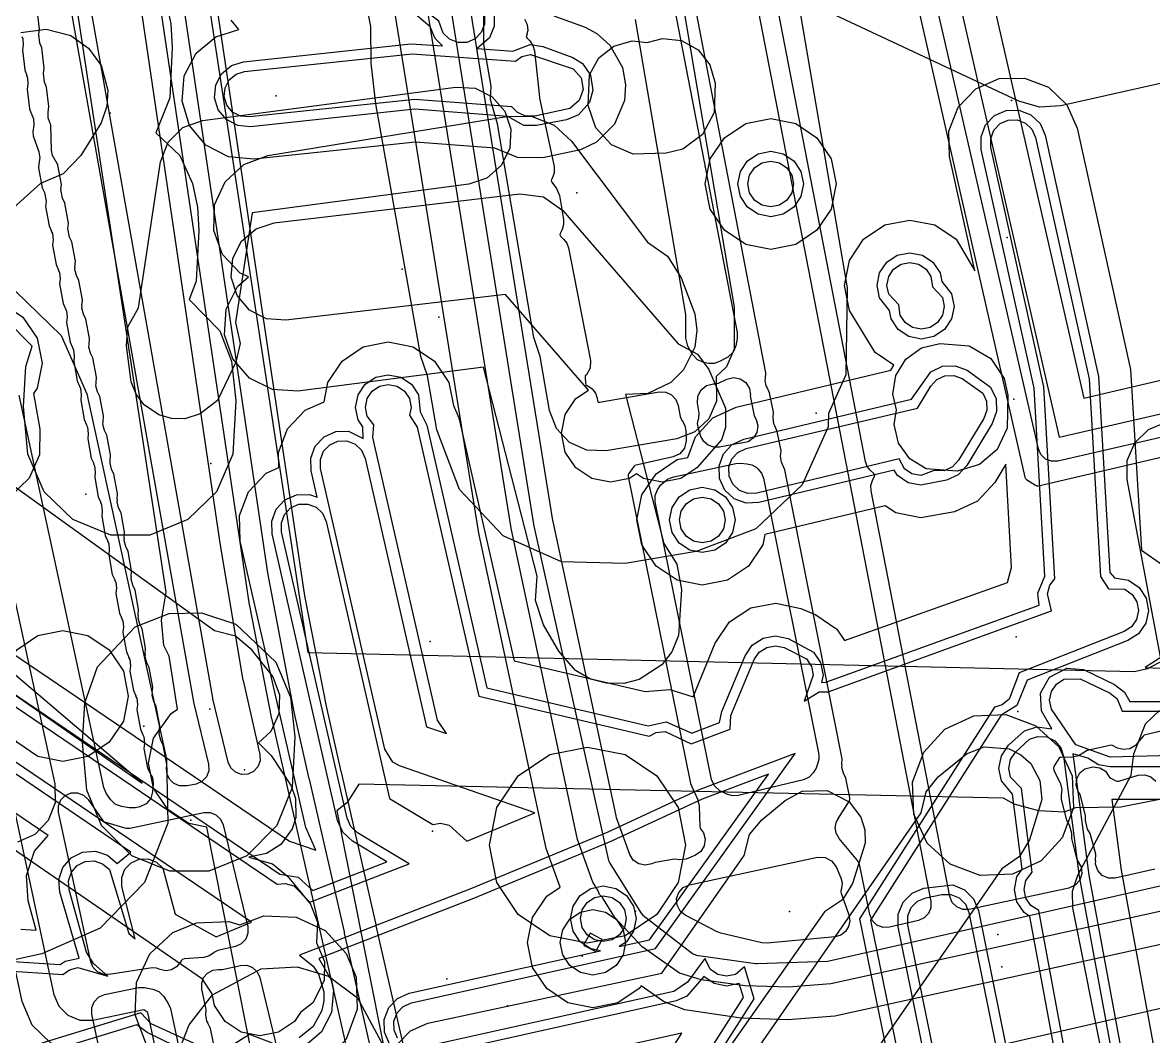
# Model space of a CAD drawing. Header units: metres. Extents: x 8738 to 9560, y -8972 to -7699.
# Drawn here: x 8855.72 to 8890.3, y -8655.3 to -8624.29 of the extents above; entities that cross this region are included whole.
import ezdxf

# ---------------------------------------------------------------- set-up
doc = ezdxf.new("R2010")
doc.units = ezdxf.units.M
for name, color, linetype in [('AI_GREENING_EXCLUSIONS', 1, 'Continuous'), ('AI_GREENING_LAWN', 82, 'Continuous'), ('AI_GREENING_REJECTED', 6, 'Continuous')]:
    doc.layers.add(name, color=color, linetype=linetype)

msp = doc.modelspace()

# ---------------------------------------------------------------- linework, layer by layer
at = {"layer": 'AI_GREENING_EXCLUSIONS'}
for points in [[(8855.209, -8565.412), (8856.148, -8583.312), (8857.785, -8601.693), (8860.151, -8620.465), (8863.212, -8641.126), (8864.024, -8645.425), (8864.478, -8647.421), (8864.485, -8647.438), (8865.551, -8652.101), (8865.552, -8652.142), (8867.133, -8659.091), (8867.152, -8659.135), (8867.153, -8659.18), (8873.409, -8686.68)], [(8856.207, -8565.359), (8857.145, -8583.242), (8858.78, -8601.586), (8861.142, -8620.33), (8864.34, -8641.825), (8864.999, -8645.202), (8865.453, -8647.198), (8865.46, -8647.215), (8866.526, -8651.878), (8866.527, -8651.919), (8868.11, -8658.877), (8868.129, -8658.921), (8868.13, -8658.965), (8874.384, -8686.457)], [(8869.145, -8688.183), (8861.351, -8648.903), (8860.808, -8648.795), (8860.159, -8648.361), (8859.725, -8647.712), (8859.573, -8646.947), (8859.725, -8646.182), (8860.267, -8645.425), (8860.453, -8645.296), (8860.2, -8643.671), (8860.034, -8643.348), (8859.971, -8642.571), (8860.115, -8641.716), (8855.615, -8612.227), (8855.615, -8612.227), (8855.412, -8611.759), (8855.248, -8610.996), (8855.313, -8610.637), (8854.972, -8607.751), (8854.826, -8607.419), (8854.808, -8606.639), (8854.889, -8606.177), (8851.524, -8567.668)], [(8869.145, -8688.183), (8861.351, -8648.903), (8860.808, -8648.795), (8860.159, -8648.361), (8859.725, -8647.712), (8859.573, -8646.947), (8859.725, -8646.182), (8860.267, -8645.425), (8860.453, -8645.296), (8860.2, -8643.671), (8860.034, -8643.348), (8859.971, -8642.571), (8860.115, -8641.716), (8855.615, -8612.227), (8855.615, -8612.227), (8855.412, -8611.759), (8855.248, -8610.996), (8855.313, -8610.637), (8854.972, -8607.751), (8854.826, -8607.419), (8854.808, -8606.639), (8854.889, -8606.177), (8851.524, -8567.668)], [(8862.292, -8684.016), (8859.894, -8673.792), (8859.889, -8673.011), (8860.184, -8672.289), (8860.733, -8671.734), (8861.396, -8671.443), (8862.093, -8671.3), (8858.756, -8655.652), (8858.069, -8655.792), (8857.294, -8655.798), (8856.571, -8655.505), (8856.014, -8654.958), (8855.71, -8654.239), (8851.879, -8636.383), (8849.364, -8614.764), (8849.237, -8614.574), (8849.085, -8613.809), (8849.237, -8613.044), (8849.241, -8613.038), (8849.147, -8610.57), (8849.144, -8610.56), (8849.146, -8610.541), (8849.128, -8610.081), (8846.542, -8573.2)], [(8859.498, -8611.156), (8864.442, -8643.556), (8889.719, -8644.141), (8890.135, -8644.047), (8890.637, -8643.78)], [(8859.498, -8611.156), (8864.442, -8643.556), (8889.719, -8644.141), (8890.135, -8644.047), (8890.637, -8643.78)], [(8863.269, -8683.804), (8860.874, -8673.591), (8860.871, -8673.201), (8861.003, -8672.864), (8861.293, -8672.562), (8861.625, -8672.417), (8863.271, -8672.029), (8859.548, -8654.57), (8859.43, -8654.493), (8857.869, -8654.812), (8857.481, -8654.815), (8857.117, -8654.667), (8856.84, -8654.393), (8856.689, -8654.036), (8852.84, -8636.071), (8850.338, -8614.456)], [(8883.049, -8617.874), (8887.425, -8636.975), (8902.107, -8633.598)], [(8884.249, -8618.625), (8888.174, -8635.774), (8902.449, -8632.439)], [(8896.448, -8624.226), (8895.91, -8624.791), (8895.197, -8625.107), (8887.474, -8626.838), (8886.818, -8626.875), (8886.186, -8626.697), (8873.019, -8620.513)], [(8891.23, -8652.338), (8880.557, -8654.687), (8879.131, -8654.794), (8877.702, -8654.75), (8875.97, -8654.492), (8875.324, -8654.238), (8874.635, -8653.755), (8874.578, -8653.84), (8873.929, -8654.274), (8873.164, -8654.426), (8872.399, -8654.274), (8871.75, -8653.84), (8871.316, -8653.191), (8871.164, -8652.426), (8871.316, -8651.661), (8871.75, -8651.012), (8872.16, -8650.737), (8871.735, -8649.554), (8869.67, -8639.909), (8866.808, -8622.1)], [(8890.925, -8651.386), (8880.442, -8653.694), (8879.146, -8653.793), (8877.822, -8653.757), (8876.477, -8653.576), (8875.812, -8653.365), (8874.665, -8652.559), (8873.829, -8651.662), (8873.454, -8651.056), (8873.365, -8650.961), (8873.315, -8650.831), (8873.164, -8650.587), (8872.696, -8649.275), (8870.658, -8639.751), (8867.792, -8621.919)], [(8879.391, -8623.324), (8880.934, -8632.403), (8880.898, -8635.06), (8880.369, -8636.243), (8880.357, -8636.653), (8879.561, -8638.434), (8878.143, -8639.775), (8876.32, -8640.47), (8874.152, -8640.839), (8872.201, -8640.784), (8870.421, -8639.987), (8869.08, -8638.57), (8868.385, -8636.747), (8868.104, -8635.094), (8867.902, -8634.506), (8866.528, -8626.77), (8866.378, -8625.535), (8866.371, -8624.405), (8866.288, -8623.99)], [(8860.102, -8623.613), (8860.257, -8624.332), (8860.296, -8625.049), (8860.219, -8626.594), (8859.791, -8627.659), (8860.529, -8628.359), (8860.915, -8629.215), (8861.07, -8629.934), (8861.109, -8630.651), (8861.032, -8632.196), (8860.812, -8632.764), (8861.75, -8633.717), (8862.111, -8634.646), (8862.244, -8635.863), (8862.15, -8637.489), (8861.652, -8638.64), (8860.775, -8639.495), (8859.61, -8639.965), (8858.422, -8639.965), (8857.257, -8639.495), (8856.38, -8638.64), (8855.882, -8637.489), (8855.749, -8636.036), (8855.817, -8634.814), (8856.01, -8634.193), (8855.2, -8633.361)], [(8875.941, -8623.91), (8877.484, -8632.99), (8877.486, -8634.282), (8877.247, -8634.816), (8876.932, -8635.114), (8876.945, -8635.875), (8876.706, -8636.409), (8876.281, -8636.811), (8875.734, -8637.02), (8873.565, -8637.388), (8872.98, -8637.372), (8872.446, -8637.133), (8872.044, -8636.708), (8871.835, -8636.161), (8871.554, -8634.507), (8871.353, -8633.92), (8870.242, -8627.384), (8870.026, -8626.642), (8870.047, -8626.236), (8869.828, -8624.949), (8869.826, -8623.657)], [(8871.968, -8624.082), (8872.93, -8624.432), (8873.28, -8624.62), (8873.683, -8624.979), (8874.066, -8625.659), (8874.163, -8626.19), (8874.125, -8626.675), (8873.825, -8627.395), (8873.272, -8627.946), (8872.786, -8628.181), (8871.634, -8628.423), (8870.854, -8628.421), (8870.159, -8628.132), (8867.733, -8627.945), (8862.795, -8628.47), (8862.018, -8628.399), (8861.327, -8628.037), (8860.827, -8627.438), (8860.595, -8626.693), (8860.665, -8625.915), (8861.028, -8625.224), (8861.627, -8624.725), (8862.337, -8624.503), (8862.102, -8624.22)], [(8870.139, -8624.004), (8870.144, -8624.394), (8870, -8624.757), (8869.622, -8625.081), (8870.714, -8625.165), (8871.242, -8624.963), (8871.627, -8625.022), (8872.547, -8625.356), (8872.839, -8625.542), (8873.089, -8625.897), (8873.162, -8626.357), (8873.056, -8626.733), (8872.718, -8627.113), (8872.358, -8627.261), (8871.441, -8627.442), (8871.051, -8627.441), (8870.56, -8627.16), (8867.719, -8626.941), (8862.689, -8627.476), (8862.301, -8627.44), (8861.955, -8627.259), (8861.705, -8626.959), (8861.589, -8626.587), (8861.625, -8626.198), (8861.806, -8625.853), (8862.106, -8625.603), (8862.478, -8625.487), (8867.598, -8624.942), (8868.564, -8625), (8868.337, -8624.778), (8868.183, -8624.421), (8867.56, -8623.89)], [(8855.667, -8624.597), (8856.44, -8624.489), (8857.195, -8624.685), (8857.739, -8625.072), (8858.12, -8625.603), (8858.321, -8626.357), (8858.293, -8626.842), (8858.126, -8627.356), (8857.501, -8628.354), (8856.959, -8628.915), (8856.269, -8629.215), (8854.522, -8630.772)], [(8853.865, -8642.54), (8863.884, -8649.334), (8864.689, -8649.606), (8864.377, -8648.917), (8862.374, -8640.152), (8862.351, -8639.372), (8862.63, -8638.643), (8863.166, -8638.076), (8863.558, -8637.9), (8863.545, -8637.443), (8863.824, -8636.714), (8864.36, -8636.146), (8864.938, -8635.887), (8865.056, -8635.295), (8865.49, -8634.646), (8866.139, -8634.212), (8866.904, -8634.06), (8867.669, -8634.212), (8868.318, -8634.646), (8868.752, -8635.295), (8868.894, -8636.007), (8869.06, -8636.379), (8870.758, -8643.81), (8874.764, -8644.751), (8875.513, -8644.686), (8876.231, -8644.912), (8876.898, -8643.27), (8877.337, -8642.625), (8877.989, -8642.197), (8878.756, -8642.051), (8879.52, -8642.209), (8879.98, -8642.404), (8880.626, -8642.843), (8880.857, -8643.194), (8885.839, -8641.42), (8885.964, -8640.954), (8885.788, -8637.801), (8885.453, -8638.354), (8884.925, -8638.93), (8884.218, -8639.259), (8883.19, -8639.442), (8882.425, -8639.29), (8882.105, -8639.076), (8878.42, -8639.95), (8878.357, -8640.268), (8877.923, -8640.917), (8877.274, -8641.351), (8876.509, -8641.503), (8875.744, -8641.351), (8875.095, -8640.917), (8874.661, -8640.268), (8874.509, -8639.503), (8874.661, -8638.738), (8875.095, -8638.089), (8875.744, -8637.655), (8876.07, -8637.59), (8876.304, -8636.958), (8876.833, -8636.385), (8877.542, -8636.058), (8882.271, -8634.923), (8882.366, -8634.766), (8881.795, -8634.384), (8881.008, -8633.094), (8880.856, -8632.329), (8881.008, -8631.564), (8881.442, -8630.915), (8882.091, -8630.481), (8882.856, -8630.329), (8883.621, -8630.481), (8884.27, -8630.915), (8884.84, -8631.88), (8884.066, -8628.387), (8884.049, -8627.607), (8884.331, -8626.88), (8884.871, -8626.316), (8885.585, -8626.002), (8886.365, -8625.985), (8887.093, -8626.268), (8887.656, -8626.807), (8887.971, -8627.522), (8889.607, -8634.902), (8889.941, -8640.431), (8890.588, -8640.876)], [(8853.304, -8643.368), (8863.591, -8650.345), (8864.15, -8650.43), (8864.6, -8650.842), (8866.864, -8649.963), (8865.811, -8649.328), (8865.517, -8649.058), (8865.352, -8648.694), (8863.348, -8639.929), (8863.337, -8639.539), (8863.476, -8639.175), (8863.744, -8638.891), (8864.101, -8638.732), (8864.491, -8638.721), (8864.728, -8638.811), (8864.542, -8638), (8864.531, -8637.61), (8864.67, -8637.245), (8864.938, -8636.962), (8865.295, -8636.802), (8865.685, -8636.791), (8866.134, -8637.011), (8866.124, -8636.658), (8865.98, -8636.443), (8865.904, -8636.06), (8865.98, -8635.677), (8866.197, -8635.353), (8866.521, -8635.136), (8866.904, -8635.06), (8867.287, -8635.136), (8867.611, -8635.353), (8867.828, -8635.677), (8867.876, -8636.199), (8868.085, -8636.601), (8869.922, -8644.641), (8874.851, -8645.799), (8875.404, -8645.68), (8876.191, -8646.024), (8877.039, -8645.703), (8877.105, -8645.369), (8877.819, -8643.66), (8878.038, -8643.338), (8878.365, -8643.124), (8878.748, -8643.051), (8879.13, -8643.13), (8879.913, -8643.544), (8880.127, -8643.87), (8880.2, -8644.254), (8880.155, -8644.472), (8880.289, -8644.471), (8886.814, -8642.112), (8886.767, -8641.746), (8886.98, -8641.223), (8886.66, -8635.472), (8885.042, -8628.171), (8885.033, -8627.781), (8885.175, -8627.417), (8885.445, -8627.135), (8885.802, -8626.978), (8886.192, -8626.97), (8886.555, -8627.111), (8886.837, -8627.381), (8886.994, -8627.738), (8888.63, -8635.119), (8888.977, -8641.112), (8889.118, -8641.276), (8889.548, -8641.349), (8889.869, -8641.571), (8890.081, -8641.899), (8890.151, -8642.283), (8890.069, -8642.664), (8889.847, -8642.985), (8889.519, -8643.197), (8886.441, -8644.406), (8886.124, -8645.18), (8885.645, -8645.48), (8881.65, -8651.743), (8882.793, -8657.332)], [(8853.136, -8643.616), (8863.508, -8650.65), (8863.751, -8650.622), (8864.013, -8650.697), (8864.509, -8651.199), (8867.541, -8650.022), (8865.965, -8649.071), (8865.759, -8648.882), (8865.644, -8648.628), (8863.641, -8639.863), (8863.633, -8639.59), (8863.731, -8639.334), (8863.918, -8639.136), (8864.167, -8639.024), (8864.44, -8639.017), (8864.696, -8639.114), (8864.894, -8639.301), (8865.006, -8639.551), (8866.943, -8648.025), (8868.262, -8648.82), (8868.503, -8648.779), (8868.769, -8648.84), (8869.303, -8649.326), (8871.385, -8648.463), (8867.249, -8647.023), (8867.043, -8646.91), (8866.797, -8646.518), (8864.835, -8637.933), (8864.827, -8637.66), (8864.924, -8637.405), (8865.112, -8637.206), (8865.361, -8637.095), (8865.634, -8637.087), (8865.89, -8637.184), (8866.088, -8637.372), (8866.2, -8637.621), (8868.075, -8645.829), (8868.681, -8646.039), (8868.404, -8645.628), (8866.428, -8636.98), (8866.464, -8636.592), (8866.257, -8636.328), (8866.204, -8636.06), (8866.257, -8635.792), (8866.409, -8635.565), (8866.636, -8635.413), (8866.904, -8635.36), (8867.172, -8635.413), (8867.399, -8635.565), (8867.551, -8635.792), (8867.604, -8636.06), (8867.556, -8636.301), (8867.792, -8636.668), (8869.671, -8644.89), (8874.882, -8646.115), (8875.099, -8646.002), (8875.371, -8645.978), (8876.168, -8646.354), (8877.359, -8645.902), (8877.382, -8645.484), (8878.095, -8643.777), (8878.249, -8643.552), (8878.477, -8643.402), (8878.745, -8643.351), (8879.013, -8643.406), (8879.699, -8643.755), (8879.849, -8643.983), (8879.9, -8644.251), (8879.622, -8645.045), (8880.083, -8644.767), (8880.358, -8644.765), (8887.187, -8642.289), (8887.066, -8641.766), (8887.137, -8641.502), (8887.286, -8641.309), (8886.958, -8635.431), (8885.335, -8628.106), (8885.329, -8627.833), (8885.428, -8627.578), (8885.617, -8627.381), (8885.867, -8627.271), (8886.14, -8627.265), (8886.394, -8627.364), (8886.592, -8627.553), (8886.702, -8627.803), (8888.338, -8635.183), (8888.683, -8641.231), (8888.932, -8641.609), (8889.429, -8641.625), (8889.654, -8641.78), (8889.802, -8642.01), (8889.851, -8642.278), (8889.793, -8642.545), (8889.638, -8642.77), (8889.408, -8642.918), (8886.196, -8644.18), (8885.893, -8644.99), (8885.681, -8645.162), (8885.447, -8645.233), (8881.317, -8651.708), (8883.252, -8661.155)], [(8855.497, -8632.505), (8856.902, -8633.858), (8857.682, -8635.646), (8860.125, -8646.824), (8860.125, -8646.824), (8860.162, -8648.775), (8859.449, -8650.591), (8858.096, -8651.996), (8856.308, -8652.777), (8850.767, -8653.987)], [(8855.082, -8632.862), (8855.731, -8633.296), (8856.165, -8633.945), (8856.317, -8634.71), (8856.165, -8635.475), (8856.056, -8635.638), (8856.249, -8636.731), (8856.233, -8637.511), (8855.919, -8638.226), (8855.356, -8638.766)], [(8854.263, -8636.393), (8856.706, -8647.572), (8856.717, -8648.157), (8856.503, -8648.702), (8856.097, -8649.123), (8855.561, -8649.357)], [(8890.809, -8645.214), (8889.499, -8638.27), (8889.505, -8637.685), (8889.734, -8637.147), (8890.152, -8636.737), (8890.695, -8636.518)], [(8855.275, -8638.341), (8861.587, -8642.883), (8862.231, -8643.052), (8862.679, -8643.428), (8863.369, -8644.306), (8863.574, -8644.854), (8863.554, -8645.439), (8863.311, -8645.972), (8862.931, -8646.326), (8863.319, -8646.71), (8863.936, -8647.641), (8864.07, -8648.023), (8864.074, -8648.608), (8863.962, -8648.955), (8863.617, -8649.428), (8863.175, -8649.71), (8862.64, -8649.817), (8863.365, -8650.029), (8863.819, -8650.397), (8864.524, -8651.263), (8864.739, -8651.808), (8864.707, -8652.441), (8864.951, -8653.012), (8864.943, -8653.597), (8864.6, -8654.279), (8864.219, -8654.572), (8864.037, -8654.846), (8863.55, -8655.171), (8862.976, -8655.285), (8862.402, -8655.171), (8861.915, -8654.846), (8861.59, -8654.359), (8861.519, -8653.999), (8861.223, -8653.556), (8855.212, -8649.424)], [(8855.237, -8644.68), (8859.38, -8647.555), (8853.983, -8642.964)], [(8890.542, -8643.704), (8890.049, -8644.022), (8890.972, -8644.057)], [(8888.246, -8660.958), (8886.526, -8651.631), (8886.348, -8651.512), (8886.131, -8651.188), (8886.055, -8650.805), (8886.131, -8650.422), (8886.287, -8650.189), (8885.993, -8647.89), (8885.657, -8647.486), (8885.581, -8647.103), (8885.657, -8646.72), (8885.874, -8646.396), (8886.367, -8645.952), (8886.737, -8645.828), (8887.204, -8645.894), (8886.885, -8645.34), (8886.855, -8644.805), (8887.125, -8644.313), (8887.657, -8644.035), (8888.164, -8644.077), (8889.113, -8644.539), (8889.422, -8644.777), (8889.583, -8645.057), (8890.972, -8645.057)], [(8855.108, -8653.289), (8856.953, -8653.414), (8857.149, -8653.267), (8857.413, -8653.199), (8858.328, -8653.465), (8857.885, -8653.069), (8857.672, -8652.728), (8857.145, -8650.815), (8857.125, -8650.543), (8857.211, -8650.284), (8857.39, -8650.077), (8857.634, -8649.955), (8857.907, -8649.935), (8858.166, -8650.021), (8858.372, -8650.199), (8858.966, -8652.154), (8859.157, -8652.321), (8858.758, -8650.717), (8858.751, -8650.444), (8858.849, -8650.189), (8859.036, -8649.991), (8859.286, -8649.88), (8859.559, -8649.872), (8859.814, -8649.97), (8860.012, -8650.158), (8860.385, -8651.561), (8861.643, -8652.256), (8862.722, -8651.809), (8852.598, -8644.943)], [(8855.263, -8652.999), (8856.871, -8653.107), (8857.019, -8652.997), (8857.445, -8652.907), (8856.856, -8650.895), (8856.828, -8650.506), (8856.951, -8650.135), (8857.206, -8649.84), (8857.555, -8649.665), (8857.944, -8649.637), (8858.314, -8649.76), (8858.609, -8650.015), (8859.034, -8649.67), (8852.537, -8645.264)], [(8889.751, -8660.924), (8887.841, -8651.372), (8887.828, -8650.858), (8887.99, -8650.369), (8889.628, -8647.316), (8889.711, -8646.657), (8890.068, -8645.738), (8890.068, -8645.738), (8890.493, -8645.335)], [(8855.66, -8652.023), (8856.138, -8652.056), (8855.892, -8651.16), (8855.835, -8650.382), (8856.081, -8649.641), (8856.498, -8649.159), (8852.331, -8646.332)], [(8888.592, -8661.18), (8886.798, -8651.454), (8886.56, -8651.3), (8886.408, -8651.073), (8886.355, -8650.805), (8886.408, -8650.537), (8886.602, -8650.282), (8886.274, -8647.724), (8885.934, -8647.371), (8885.881, -8647.103), (8885.934, -8646.835), (8886.086, -8646.608), (8886.516, -8646.213), (8886.775, -8646.126), (8887.048, -8646.144), (8887.292, -8646.266), (8887.471, -8646.472), (8887.558, -8646.731), (8888.03, -8650.414), (8890.04, -8661.311)], [(8867.19, -8655.36), (8867.08, -8655.11), (8867.074, -8654.837), (8867.173, -8654.582), (8867.362, -8654.385), (8867.611, -8654.275), (8875.076, -8652.617), (8879.353, -8646.644), (8876.386, -8647.769), (8873.619, -8649.053), (8869.394, -8650.804), (8864.193, -8652.816), (8864.608, -8653.157), (8864.769, -8653.396), (8864.934, -8653.941), (8864.934, -8654.218), (8864.875, -8654.51), (8864.608, -8655.001), (8864.181, -8655.351)], [(8875.585, -8659.459), (8883.198, -8648.464), (8883.355, -8647.818), (8883.723, -8647.363), (8883.723, -8647.363), (8884.588, -8646.657), (8885.133, -8646.442), (8885.894, -8646.501), (8886.255, -8646.685), (8886.554, -8646.958), (8886.833, -8647.473), (8886.895, -8648.055), (8886.511, -8649.293), (8886.215, -8649.798), (8885.665, -8650.172), (8877.723, -8661.641)], [(8890.972, -8647.057), (8888.988, -8647.057), (8888.631, -8646.991), (8888.305, -8646.787), (8887.846, -8646.663), (8888.326, -8650.368), (8890.255, -8660.821)], [(8866.944, -8655.532), (8866.787, -8655.175), (8866.778, -8654.785), (8866.92, -8654.421), (8867.189, -8654.139), (8867.546, -8653.982), (8873.392, -8652.683), (8873.098, -8652.625), (8872.774, -8652.408), (8872.557, -8652.084), (8872.481, -8651.701), (8872.557, -8651.318), (8872.774, -8650.994), (8873.098, -8650.777), (8873.481, -8650.701), (8873.864, -8650.777), (8874.188, -8650.994), (8874.405, -8651.318), (8874.481, -8651.701), (8874.405, -8652.084), (8874.188, -8652.408), (8873.968, -8652.555), (8874.898, -8652.349), (8878.531, -8647.276), (8876.502, -8648.045), (8873.734, -8649.33), (8869.509, -8651.081), (8864.783, -8652.916), (8865.169, -8653.589), (8865.228, -8653.881), (8865.169, -8654.569), (8864.857, -8655.168), (8864.348, -8655.599)], [(8891.015, -8647.949), (8889.313, -8648.29), (8887.92, -8648.316), (8887.578, -8648.439), (8886.799, -8648.403), (8886.045, -8648.199), (8885.716, -8648.013), (8866.008, -8647.59), (8865.648, -8648.152), (8865.329, -8648.4), (8872.456, -8684.319)], [(8891.015, -8647.949), (8889.313, -8648.29), (8887.92, -8648.316), (8887.578, -8648.439), (8886.799, -8648.403), (8886.045, -8648.199), (8885.716, -8648.013), (8866.008, -8647.59), (8865.648, -8648.152), (8865.329, -8648.4), (8872.456, -8684.319)], [(8867.171, -8655.548), (8867.579, -8655.128), (8868.117, -8654.896), (8875.267, -8653.367), (8877.791, -8649.772), (8877.953, -8649.127), (8878.324, -8648.674), (8878.324, -8648.674), (8879.046, -8648.082), (8879.562, -8647.805), (8880.324, -8647.777), (8881.002, -8648.127), (8881.352, -8648.596), (8881.475, -8648.982), (8881.49, -8649.387), (8881.098, -8650.623), (8880.799, -8651.126), (8880.246, -8651.496), (8877.384, -8655.573)], [(8890.972, -8648.057), (8889.039, -8648.057), (8889.315, -8650.213), (8891.046, -8659.597)], [(8883.563, -8657.175), (8882.504, -8651.949), (8882.503, -8651.559), (8882.651, -8651.198), (8882.925, -8650.921), (8883.285, -8650.771), (8884.166, -8650.67), (8884.527, -8650.818), (8884.804, -8651.093), (8884.954, -8651.453), (8886.222, -8657.711)], [(8880.397, -8689.46), (8876.974, -8674.191), (8874.912, -8664.558), (8874.818, -8663.617), (8874.836, -8663.198), (8875.072, -8661.822), (8875.64, -8660.386), (8876.149, -8659.562), (8876.96, -8658.619), (8877.902, -8657.845), (8877.902, -8657.845), (8878.663, -8657.388), (8880.134, -8656.824), (8882.653, -8656.246), (8882.657, -8656.244), (8882.661, -8656.244), (8904.783, -8651.168), (8905.846, -8651.007), (8906.711, -8650.992), (8907.785, -8651.117), (8909.022, -8651.472), (8909.589, -8651.718), (8910.477, -8652.199), (8911.559, -8653.019)], [(8875.922, -8657.562), (8878.095, -8654.156), (8877.798, -8653.18), (8877.519, -8653.41), (8877.251, -8653.463), (8876.983, -8653.41), (8876.756, -8653.258), (8876.582, -8652.918), (8876.058, -8653.649), (8875.641, -8653.925), (8867.915, -8655.641)], [(8875.736, -8657.297), (8877.768, -8654.111), (8877.638, -8653.684), (8877.251, -8653.763), (8876.868, -8653.687), (8876.552, -8653.475), (8876.04, -8654.076), (8875.706, -8654.218), (8867.98, -8655.934)], [(8861.195, -8655.624), (8859.654, -8654.917), (8859.338, -8654.587), (8856.304, -8655.514)], [(8860.365, -8655.592), (8859.524, -8655.187), (8859.212, -8654.952), (8856.781, -8655.69)], [(8863.358, -8655.515), (8862.659, -8655.246), (8862.056, -8655.624)], [(8875.115, -8656.41), (8875.885, -8655.203), (8868.197, -8656.911)]]:
    msp.add_lwpolyline(points, dxfattribs=at)
for points in [[(8863.789, -8622.572), (8868.447, -8622.128), (8869.229, -8622.488), (8869.582, -8623.082), (8869.846, -8624.066), (8869.849, -8624.34), (8869.748, -8624.593), (8869.557, -8624.789), (8869.307, -8624.897), (8869.033, -8624.9), (8868.78, -8624.799), (8868.584, -8624.608), (8868.453, -8624.248), (8867.916, -8623.846), (8867.708, -8623.573), (8863.933, -8623.964), (8863.661, -8623.939), (8863.42, -8623.812), (8863.245, -8623.601), (8863.165, -8623.34), (8863.19, -8623.068), (8863.318, -8622.827), (8863.528, -8622.653), (8863.789, -8622.572)], [(8873.018, -8626.829), (8873.054, -8625.883), (8873.34, -8625.372), (8873.799, -8625.009), (8874.362, -8624.85), (8874.82, -8624.903), (8875.287, -8624.771), (8875.869, -8624.839), (8876.38, -8625.124), (8876.743, -8625.583), (8876.903, -8626.146), (8876.869, -8627.039), (8876.51, -8627.716), (8875.913, -8628.157), (8875.402, -8628.287), (8874.396, -8628.311), (8873.735, -8628.032), (8873.25, -8627.506), (8873.018, -8626.829)], [(8872.746, -8626.67), (8872.461, -8626.914), (8871.383, -8627.147), (8871.11, -8627.147), (8870.858, -8627.041), (8870.686, -8626.868), (8867.714, -8626.64), (8862.658, -8627.177), (8862.386, -8627.153), (8862.144, -8627.026), (8861.969, -8626.816), (8861.888, -8626.555), (8861.912, -8626.283), (8862.039, -8626.041), (8862.249, -8625.866), (8862.51, -8625.785), (8867.63, -8625.241), (8870.793, -8625.472), (8870.99, -8625.328), (8871.255, -8625.262), (8872.555, -8625.699), (8872.799, -8625.983), (8872.863, -8626.334), (8872.746, -8626.67)], [(8859.039, -8635.283), (8858.893, -8634.176), (8858.937, -8633.593), (8859.266, -8633.015), (8859.939, -8628.549), (8860.167, -8627.952), (8860.623, -8627.503), (8861.225, -8627.286), (8868.973, -8626.262), (8869.557, -8626.299), (8870.082, -8626.558), (8870.468, -8626.998), (8870.656, -8627.552), (8870.618, -8628.136), (8870.36, -8628.661), (8869.92, -8629.047), (8869.366, -8629.236), (8862.737, -8630.112), (8862.232, -8633.462), (8862.376, -8634.111), (8862.246, -8634.682), (8861.676, -8635.846), (8861.145, -8636.257), (8860.677, -8636.411), (8860.271, -8636.405), (8859.883, -8636.291), (8859.434, -8635.983), (8859.189, -8635.66), (8859.039, -8635.283)], [(8872.12, -8643.52), (8871.654, -8642.711), (8871.404, -8641.972), (8871.454, -8641.221), (8869.811, -8634.829), (8864.138, -8635.565), (8863.359, -8635.512), (8862.66, -8635.166), (8862.147, -8634.578), (8861.897, -8633.839), (8861.95, -8633.06), (8862.296, -8632.361), (8862.631, -8632.069), (8862.37, -8631.95), (8861.837, -8631.379), (8861.564, -8630.649), (8861.591, -8629.869), (8861.914, -8629.158), (8862.484, -8628.626), (8863.215, -8628.352), (8870.586, -8627.149), (8871.307, -8627.163), (8871.976, -8627.432), (8872.507, -8627.921), (8874.828, -8631.01), (8875.445, -8631.439), (8875.866, -8632.097), (8876.282, -8633.198), (8876.345, -8633.696), (8876.276, -8634.215), (8875.931, -8634.915), (8875.547, -8635.295), (8874.843, -8635.633), (8874.157, -8635.671), (8875.328, -8640.225), (8875.733, -8640.859), (8875.871, -8641.627), (8875.784, -8643.042), (8875.575, -8643.54), (8875.267, -8643.936), (8874.582, -8644.384), (8874.112, -8644.505), (8873.572, -8644.502), (8873.088, -8644.37), (8872.634, -8644.107), (8872.12, -8643.52)], [(8879.365, -8631.075), (8878.6, -8631.227), (8877.835, -8631.075), (8877.186, -8630.641), (8876.752, -8629.992), (8876.6, -8629.227), (8876.752, -8628.462), (8877.186, -8627.813), (8877.835, -8627.379), (8878.6, -8627.227), (8879.365, -8627.379), (8880.014, -8627.813), (8880.448, -8628.462), (8880.6, -8629.227), (8880.448, -8629.992), (8880.014, -8630.641), (8879.365, -8631.075)], [(8878.6, -8630.227), (8878.217, -8630.151), (8877.893, -8629.934), (8877.676, -8629.61), (8877.6, -8629.227), (8877.676, -8628.844), (8877.893, -8628.52), (8878.217, -8628.303), (8878.6, -8628.227), (8878.983, -8628.303), (8879.307, -8628.52), (8879.524, -8628.844), (8879.6, -8629.227), (8879.524, -8629.61), (8879.307, -8629.934), (8878.983, -8630.151), (8878.6, -8630.227)], [(8878.332, -8629.874), (8878.105, -8629.722), (8877.953, -8629.495), (8877.9, -8629.227), (8877.953, -8628.959), (8878.105, -8628.732), (8878.332, -8628.58), (8878.6, -8628.527), (8878.868, -8628.58), (8879.095, -8628.732), (8879.247, -8628.959), (8879.3, -8629.227), (8879.247, -8629.495), (8879.095, -8629.722), (8878.868, -8629.874), (8878.6, -8629.927), (8878.332, -8629.874)], [(8877.22, -8636.089), (8877.222, -8636.674), (8877.091, -8637.057), (8876.343, -8637.913), (8875.856, -8638.238), (8875.282, -8638.352), (8874.708, -8638.238), (8874.493, -8638.094), (8874.277, -8638.238), (8873.703, -8638.352), (8873.129, -8638.238), (8872.642, -8637.913), (8872.317, -8637.426), (8872.203, -8636.852), (8872.317, -8636.278), (8872.642, -8635.791), (8873.029, -8635.533), (8870.494, -8632.603), (8863.766, -8633.395), (8863.182, -8633.348), (8862.661, -8633.082), (8862.281, -8632.637), (8862.101, -8632.08), (8862.147, -8631.497), (8862.413, -8630.976), (8862.858, -8630.596), (8863.415, -8630.415), (8870.932, -8629.531), (8871.65, -8629.622), (8872.242, -8630.039), (8875.77, -8634.116), (8876.357, -8634.429), (8876.706, -8634.899), (8877.22, -8636.089)], [(8884.133, -8633.353), (8883.916, -8633.677), (8883.592, -8633.894), (8883.209, -8633.97), (8882.826, -8633.894), (8882.502, -8633.677), (8882.285, -8633.353), (8882.233, -8633.093), (8881.932, -8632.712), (8881.856, -8632.329), (8881.932, -8631.946), (8882.149, -8631.622), (8882.473, -8631.405), (8882.856, -8631.329), (8883.239, -8631.405), (8883.563, -8631.622), (8883.78, -8631.946), (8883.832, -8632.206), (8884.133, -8632.587), (8884.209, -8632.97), (8884.133, -8633.353)], [(8883.909, -8632.97), (8883.856, -8633.238), (8883.704, -8633.465), (8883.477, -8633.617), (8883.209, -8633.67), (8882.941, -8633.617), (8882.714, -8633.465), (8882.562, -8633.238), (8882.517, -8632.928), (8882.209, -8632.597), (8882.156, -8632.329), (8882.209, -8632.061), (8882.361, -8631.834), (8882.588, -8631.682), (8882.856, -8631.629), (8883.124, -8631.682), (8883.351, -8631.834), (8883.503, -8632.061), (8883.548, -8632.371), (8883.856, -8632.702), (8883.909, -8632.97)], [(8884.299, -8638.013), (8883.356, -8637.938), (8882.857, -8637.632), (8882.513, -8637.158), (8882.377, -8636.589), (8882.449, -8636.133), (8882.336, -8635.661), (8882.428, -8635.083), (8882.734, -8634.584), (8883.208, -8634.24), (8883.777, -8634.104), (8884.668, -8634.174), (8885.329, -8634.561), (8885.745, -8635.175), (8885.854, -8635.692), (8885.837, -8636.697), (8885.531, -8637.346), (8884.985, -8637.81), (8884.299, -8638.013)], [(8884.245, -8634.787), (8884.612, -8634.92), (8885.327, -8635.443), (8885.492, -8635.797), (8885.509, -8636.187), (8885.376, -8636.554), (8884.598, -8637.836), (8884.334, -8638.123), (8883.98, -8638.288), (8883.19, -8638.442), (8882.807, -8638.366), (8882.483, -8638.149), (8882.373, -8637.984), (8878.242, -8638.975), (8877.853, -8638.991), (8877.486, -8638.856), (8877.2, -8638.591), (8877.037, -8638.236), (8877.021, -8637.847), (8877.156, -8637.48), (8877.421, -8637.194), (8877.776, -8637.031), (8882.906, -8635.805), (8883.502, -8634.969), (8883.856, -8634.804), (8884.245, -8634.787)], [(8883.927, -8635.095), (8884.2, -8635.083), (8884.456, -8635.177), (8885.085, -8635.621), (8885.201, -8635.868), (8885.213, -8636.141), (8885.119, -8636.398), (8884.341, -8637.68), (8884.157, -8637.881), (8883.909, -8637.997), (8883.598, -8637.995), (8883.19, -8638.142), (8882.922, -8638.089), (8882.695, -8637.937), (8882.529, -8637.638), (8878.172, -8638.684), (8877.899, -8638.694), (8877.643, -8638.6), (8877.443, -8638.414), (8877.328, -8638.166), (8877.318, -8637.893), (8877.412, -8637.637), (8877.598, -8637.437), (8877.846, -8637.322), (8883.088, -8636.083), (8883.495, -8635.412), (8883.679, -8635.211), (8883.927, -8635.095)], [(8875.802, -8640.21), (8875.585, -8639.886), (8875.509, -8639.503), (8875.585, -8639.12), (8875.802, -8638.796), (8876.126, -8638.579), (8876.509, -8638.503), (8876.892, -8638.579), (8877.216, -8638.796), (8877.433, -8639.12), (8877.509, -8639.503), (8877.433, -8639.886), (8877.216, -8640.21), (8876.892, -8640.427), (8876.509, -8640.503), (8876.126, -8640.427), (8875.802, -8640.21)], [(8876.014, -8639.998), (8875.862, -8639.771), (8875.809, -8639.503), (8875.862, -8639.235), (8876.014, -8639.008), (8876.241, -8638.856), (8876.509, -8638.803), (8876.777, -8638.856), (8877.004, -8639.008), (8877.156, -8639.235), (8877.209, -8639.503), (8877.156, -8639.771), (8877.004, -8639.998), (8876.777, -8640.15), (8876.509, -8640.203), (8876.241, -8640.15), (8876.014, -8639.998)], [(8862.241, -8642.693), (8863.465, -8643.852), (8863.912, -8644.927), (8864.045, -8646.144), (8863.968, -8647.689), (8863.498, -8648.854), (8862.576, -8649.776), (8861.411, -8650.246), (8860.223, -8650.246), (8859.058, -8649.776), (8858.136, -8648.854), (8857.683, -8647.77), (8857.55, -8646.317), (8857.618, -8645.095), (8858.007, -8643.997), (8859.167, -8642.775), (8860.197, -8642.368), (8861.191, -8642.341), (8862.241, -8642.693)], [(8858.801, -8644.126), (8858.953, -8644.891), (8858.801, -8645.656), (8858.367, -8646.305), (8857.718, -8646.739), (8856.953, -8646.891), (8856.188, -8646.739), (8855.539, -8646.305), (8855.105, -8645.656), (8854.953, -8644.891), (8855.105, -8644.126), (8855.539, -8643.477), (8856.188, -8643.043), (8856.953, -8642.891), (8857.718, -8643.043), (8858.367, -8643.477), (8858.801, -8644.126)], [(8858.801, -8644.126), (8858.953, -8644.891), (8858.801, -8645.656), (8858.367, -8646.305), (8857.718, -8646.739), (8856.953, -8646.891), (8856.188, -8646.739), (8855.539, -8646.305), (8855.105, -8645.656), (8854.953, -8644.891), (8855.105, -8644.126), (8855.539, -8643.477), (8856.188, -8643.043), (8856.953, -8642.891), (8857.718, -8643.043), (8858.367, -8643.477), (8858.801, -8644.126)], [(8889.196, -8644.974), (8889.351, -8645.357), (8890.972, -8645.357), (8891.24, -8645.41), (8891.467, -8645.562), (8891.619, -8645.789), (8891.672, -8646.057), (8891.619, -8646.325), (8891.467, -8646.552), (8891.24, -8646.704), (8888.988, -8646.757), (8887.935, -8646.381), (8887.185, -8645.288), (8887.132, -8645.02), (8887.185, -8644.752), (8887.337, -8644.525), (8887.564, -8644.373), (8888.064, -8644.36), (8888.98, -8644.807), (8889.196, -8644.974)], [(8884.811, -8645.497), (8885.797, -8645.458), (8886.714, -8645.799), (8887.413, -8646.446), (8887.822, -8647.328), (8887.861, -8648.314), (8887.52, -8649.231), (8886.873, -8649.93), (8885.991, -8650.339), (8885.005, -8650.378), (8884.088, -8650.037), (8883.389, -8649.39), (8882.98, -8648.508), (8882.941, -8647.522), (8883.282, -8646.605), (8883.929, -8645.906), (8884.811, -8645.497)], [(8871.848, -8652.224), (8870.875, -8651.574), (8870.225, -8650.6), (8869.996, -8649.452), (8870.225, -8648.304), (8870.875, -8647.331), (8871.848, -8646.681), (8872.996, -8646.452), (8874.144, -8646.681), (8875.118, -8647.331), (8875.768, -8648.304), (8875.996, -8649.452), (8875.768, -8650.6), (8875.118, -8651.574), (8874.144, -8652.224), (8872.996, -8652.452), (8871.848, -8652.224)], [(8872.986, -8652.196), (8872.834, -8651.969), (8872.781, -8651.701), (8872.834, -8651.433), (8872.986, -8651.206), (8873.213, -8651.054), (8873.481, -8651.001), (8873.749, -8651.054), (8873.976, -8651.206), (8874.128, -8651.433), (8874.181, -8651.701), (8874.128, -8651.969), (8873.976, -8652.196), (8873.749, -8652.348), (8873.481, -8652.401), (8873.213, -8652.348), (8872.986, -8652.196)], [(8885.633, -8658.49), (8885.381, -8658.595), (8884.618, -8658.696), (8884.365, -8658.592), (8884.171, -8658.4), (8884.066, -8658.148), (8882.798, -8651.89), (8882.797, -8651.617), (8882.901, -8651.364), (8883.093, -8651.17), (8883.345, -8651.065), (8883.835, -8650.965), (8884.108, -8650.964), (8884.361, -8651.068), (8884.555, -8651.26), (8884.66, -8651.512), (8885.928, -8657.77), (8885.929, -8658.043), (8885.825, -8658.296), (8885.633, -8658.49)], [(8872.781, -8653.35), (8872.457, -8653.133), (8872.24, -8652.809), (8872.164, -8652.426), (8872.24, -8652.043), (8872.457, -8651.719), (8872.781, -8651.502), (8873.164, -8651.426), (8873.547, -8651.502), (8873.871, -8651.719), (8874.088, -8652.043), (8874.164, -8652.426), (8874.088, -8652.809), (8873.871, -8653.133), (8873.547, -8653.35), (8873.164, -8653.426), (8872.781, -8653.35)], [(8862.361, -8651.886), (8863.101, -8651.619), (8864.087, -8651.658), (8864.969, -8652.067), (8865.616, -8652.766), (8865.918, -8653.489), (8865.957, -8654.475), (8865.616, -8655.392), (8864.969, -8656.091), (8864.087, -8656.5), (8863.101, -8656.539), (8862.762, -8656.44), (8862.022, -8656.707), (8861.036, -8656.668), (8860.154, -8656.259), (8859.507, -8655.56), (8859.166, -8654.643), (8859.205, -8653.657), (8859.614, -8652.775), (8860.313, -8652.128), (8861.036, -8651.826), (8862.022, -8651.787), (8862.361, -8651.886)], [(8865.073, -8653.456), (8865.96, -8654.119), (8866.76, -8655.602), (8866.848, -8656.763), (8866.594, -8657.96), (8866.037, -8659.404), (8865.226, -8660.363), (8864.062, -8660.951), (8862.808, -8661.032), (8861.608, -8660.62), (8860.721, -8659.85), (8860.155, -8658.763), (8860.042, -8657.515), (8860.37, -8656.093), (8860.818, -8654.953), (8861.53, -8654.032), (8863.015, -8653.235), (8864.12, -8653.17), (8865.073, -8653.456)]]:
    msp.add_lwpolyline(points, close=True, dxfattribs=at)
at = {"layer": 'AI_GREENING_LAWN'}
for points in [[(8901.774, -8643.285), (8890.061, -8646.076), (8890.025, -8646.09), (8889.996, -8646.116), (8889.823, -8646.321), (8889.822, -8646.319), (8889.754, -8646.408), (8889.586, -8646.505), (8889.395, -8646.531), (8889.207, -8646.482), (8889.053, -8646.408), (8889.013, -8646.396), (8888.973, -8646.399), (8888.283, -8646.562), (8888.143, -8646.64), (8888.018, -8646.724), (8887.832, -8646.763), (8887.473, -8646.768), (8887.434, -8646.776), (8887.409, -8646.805), (8887.265, -8647.046), (8887.249, -8647.1), (8887.26, -8647.155), (8887.459, -8647.574), (8887.505, -8647.749), (8887.487, -8647.925), (8887.485, -8648.059), (8887.651, -8648.692), (8887.732, -8648.831), (8887.8, -8649.09), (8887.797, -8649.251), (8887.956, -8649.862), (8888.044, -8650.022), (8888.038, -8650.025), (8888.092, -8650.115), (8888.116, -8650.323), (8888.053, -8650.523), (8887.914, -8650.679), (8887.723, -8650.765), (8884.67, -8651.416), (8884.473, -8651.418), (8884.29, -8651.344), (8884.15, -8651.204), (8884.075, -8651.022), (8881.672, -8638.609), (8881.667, -8638.449), (8881.713, -8638.295), (8881.775, -8638.168), (8881.786, -8638.122), (8881.758, -8638.083), (8881.656, -8637.991), (8881.554, -8637.866), (8881.499, -8637.714), (8874.288, -8600.469)], [(8874.415, -8604.28), (8883.494, -8651.176), (8883.494, -8651.366), (8883.422, -8651.543), (8883.291, -8651.68), (8883.117, -8651.758), (8882.234, -8651.965), (8882.036, -8651.971), (8881.851, -8651.9), (8881.708, -8651.762), (8881.63, -8651.579), (8881.312, -8650.036), (8881.259, -8649.927), (8880.692, -8649.249), (8880.602, -8649.089), (8880.576, -8648.908), (8880.617, -8648.729), (8880.66, -8648.665), (8880.654, -8648.661), (8881.006, -8648.096), (8881.022, -8648.054), (8881.022, -8648.009), (8880.901, -8647.403), (8880.826, -8647.255), (8880.774, -8647.073), (8880.783, -8646.996), (8880.776, -8646.995), (8880.785, -8646.814), (8879.036, -8637.976), (8878.958, -8637.811), (8878.964, -8637.808), (8878.927, -8637.74), (8878.905, -8637.551), (8878.918, -8637.387), (8878.802, -8636.795), (8878.724, -8636.629), (8878.73, -8636.626), (8878.693, -8636.559), (8878.671, -8636.37), (8878.684, -8636.206), (8878.568, -8635.613), (8878.49, -8635.448), (8878.492, -8635.447), (8878.464, -8635.399), (8878.433, -8635.238), (8878.44, -8635.182), (8878.438, -8635.181), (8878.447, -8635.002), (8876.064, -8622.608)], [(8858.864, -8620.647), (8861.744, -8640.145), (8861.745, -8640.15), (8862.459, -8644.402), (8862.462, -8644.416), (8862.979, -8646.682), (8862.985, -8646.876), (8862.916, -8647.058), (8862.783, -8647.2), (8862.606, -8647.28), (8862.412, -8647.287), (8862.23, -8647.219), (8862.087, -8647.087), (8862.006, -8646.911), (8861.539, -8644.974), (8861.533, -8644.944), (8855.01, -8608.089)], [(8881.233, -8615.573), (8886.37, -8638.197), (8886.389, -8638.239), (8886.423, -8638.271), (8886.699, -8638.444), (8886.742, -8638.461), (8886.789, -8638.459), (8896.377, -8636.221)], [(8902.971, -8634.114), (8887.387, -8637.705), (8887.191, -8637.711), (8887.009, -8637.641), (8886.867, -8637.507), (8886.787, -8637.329), (8882.319, -8617.836)], [(8872.725, -8686.827), (8863.348, -8645.608), (8863.344, -8645.593), (8862.667, -8642.128), (8862.663, -8642.106), (8859.458, -8620.566)], [(8868.486, -8621.827), (8871.348, -8639.632), (8871.35, -8639.647), (8873.644, -8649.925), (8873.676, -8650.003), (8874.632, -8651.527), (8874.69, -8651.591), (8876.204, -8652.769), (8876.321, -8652.819), (8878.14, -8653.075), (8878.184, -8653.077), (8880.338, -8652.999), (8880.384, -8652.993), (8890.867, -8650.615)], [(8871.065, -8624.182), (8871.151, -8624.343), (8871.17, -8624.533), (8871.142, -8624.632), (8871.148, -8624.633), (8871.122, -8624.729), (8871.147, -8624.768), (8871.23, -8624.851), (8871.327, -8624.989), (8871.373, -8625.151), (8871.524, -8626.574), (8871.528, -8626.601), (8871.977, -8628.696), (8871.979, -8628.896), (8871.979, -8628.896), (8871.902, -8629.081), (8871.899, -8629.086), (8871.882, -8629.128), (8871.901, -8629.17), (8872.046, -8629.366), (8872.137, -8629.579), (8872.262, -8630.315), (8872.264, -8630.469), (8872.22, -8630.615), (8872.161, -8630.738), (8872.15, -8630.782), (8872.175, -8630.821), (8872.276, -8630.921), (8872.363, -8631.04), (8872.412, -8631.178), (8873.088, -8634.626), (8873.078, -8634.859), (8872.964, -8635.062), (8872.929, -8635.1), (8872.926, -8635.138), (8872.939, -8635.334), (8872.95, -8635.374), (8872.984, -8635.398), (8873.003, -8635.406), (8873.139, -8635.496), (8873.239, -8635.625), (8873.292, -8635.779), (8873.306, -8635.861), (8873.321, -8635.9), (8873.362, -8635.901), (8875.194, -8635.59), (8875.389, -8635.596), (8875.568, -8635.676), (8875.702, -8635.818), (8875.771, -8636.001), (8875.827, -8636.34), (8875.883, -8636.459), (8875.888, -8636.465), (8875.976, -8636.614), (8876.008, -8636.783), (8876.012, -8637.083), (8875.964, -8637.304), (8875.823, -8637.481), (8875.618, -8637.578), (8874.485, -8637.824), (8874.445, -8637.841), (8874.413, -8637.871), (8874.262, -8638.079), (8874.242, -8638.124), (8874.242, -8638.172), (8876.134, -8647.515), (8876.15, -8647.566), (8876.371, -8648.066), (8876.413, -8648.255), (8876.43, -8648.896), (8876.438, -8648.935), (8876.451, -8648.958), (8876.546, -8649.079), (8876.597, -8649.273), (8876.568, -8649.472), (8876.463, -8649.643), (8876.299, -8649.759), (8876.085, -8649.853), (8876.082, -8649.847), (8876.013, -8649.882), (8875.824, -8649.898), (8875.66, -8649.881), (8875.064, -8649.981), (8874.962, -8650.026), (8874.763, -8650.068), (8874.564, -8650.027), (8874.397, -8649.911), (8874.291, -8649.738), (8873.887, -8648.621), (8873.869, -8648.556), (8871.943, -8639.549), (8871.938, -8639.524), (8869.197, -8622.473)], [(8857.083, -8623.244), (8860.945, -8645.065), (8860.948, -8645.08), (8861.405, -8646.979), (8861.412, -8647.177), (8861.342, -8647.362), (8861.205, -8647.505), (8861.024, -8647.584), (8861.024, -8647.584), (8860.754, -8647.642), (8860.52, -8647.636), (8860.489, -8647.628), (8860.334, -8647.556), (8860.212, -8647.436), (8860.137, -8647.282), (8860.119, -8647.112), (8860.128, -8646.984), (8860.019, -8646.39), (8859.947, -8646.242), (8859.898, -8646.058), (8859.907, -8645.982), (8859.901, -8645.982), (8859.913, -8645.799), (8859.804, -8645.206), (8859.732, -8645.057), (8859.683, -8644.874), (8859.692, -8644.798), (8859.686, -8644.797), (8859.698, -8644.615), (8859.589, -8644.022), (8859.517, -8643.873), (8859.468, -8643.689), (8859.477, -8643.613), (8859.471, -8643.613), (8859.483, -8643.43), (8859.374, -8642.837), (8859.302, -8642.689), (8859.253, -8642.505), (8859.262, -8642.429), (8859.256, -8642.428), (8859.268, -8642.246), (8859.159, -8641.653), (8859.087, -8641.504), (8859.038, -8641.32), (8859.047, -8641.244), (8859.041, -8641.244), (8859.053, -8641.062), (8858.944, -8640.468), (8858.872, -8640.32), (8858.823, -8640.136), (8858.832, -8640.06), (8858.826, -8640.059), (8858.838, -8639.877), (8858.729, -8639.284), (8858.657, -8639.135), (8858.608, -8638.952), (8858.617, -8638.875), (8858.61, -8638.875), (8858.623, -8638.693), (8858.514, -8638.099), (8858.442, -8637.951), (8858.393, -8637.767), (8858.402, -8637.691), (8858.395, -8637.691), (8858.407, -8637.508), (8858.299, -8636.915), (8858.226, -8636.766), (8858.178, -8636.583), (8858.187, -8636.507), (8858.18, -8636.506), (8858.192, -8636.324), (8858.084, -8635.731), (8858.011, -8635.582), (8857.963, -8635.398), (8857.972, -8635.322), (8857.965, -8635.322), (8857.977, -8635.139), (8857.869, -8634.546), (8857.796, -8634.398), (8857.747, -8634.214), (8857.757, -8634.138), (8857.75, -8634.137), (8857.762, -8633.955), (8857.653, -8633.362), (8857.581, -8633.213), (8857.532, -8633.029), (8857.542, -8632.953), (8857.535, -8632.953), (8857.547, -8632.771), (8857.438, -8632.177), (8857.366, -8632.029), (8857.317, -8631.845), (8857.327, -8631.769), (8857.32, -8631.768), (8857.332, -8631.586), (8857.223, -8630.993), (8857.154, -8630.849), (8857.105, -8630.585), (8857.12, -8630.425), (8857.008, -8629.809), (8856.938, -8629.664), (8856.891, -8629.4), (8856.905, -8629.241), (8856.799, -8628.647), (8856.749, -8628.537), (8856.715, -8628.494), (8856.636, -8628.355), (8856.606, -8628.197), (8856.584, -8627.428), (8856.577, -8627.391), (8856.554, -8627.349), (8856.501, -8627.201), (8856.497, -8627.043), (8856.521, -8626.858), (8856.449, -8626.261), (8856.388, -8626.113), (8856.356, -8625.846), (8856.38, -8625.688), (8856.306, -8625.066), (8856.245, -8624.917), (8856.214, -8624.651), (8856.238, -8624.492), (8856.168, -8623.893)], [(8875.534, -8623.214), (8877.577, -8633.769), (8877.578, -8633.956), (8877.537, -8634.175), (8877.451, -8634.376), (8877.287, -8634.521), (8877.033, -8634.662), (8876.872, -8634.718), (8876.701, -8634.716), (8876.558, -8634.69), (8876.357, -8634.606), (8876.211, -8634.443), (8876.069, -8634.19), (8876.006, -8633.946), (8876.005, -8633.262), (8876.001, -8633.22), (8874.467, -8624.193)], [(8855.7, -8624.713), (8855.731, -8624.783), (8855.739, -8624.973), (8855.713, -8625.136), (8855.783, -8625.735), (8855.849, -8625.906), (8855.842, -8625.908), (8855.874, -8625.978), (8855.881, -8626.168), (8855.856, -8626.331), (8855.926, -8626.93), (8855.969, -8627.043), (8855.979, -8627.057), (8856.057, -8627.233), (8856.062, -8627.426), (8856.028, -8627.633), (8856.04, -8627.758), (8856.22, -8628.248), (8856.251, -8628.423), (8856.219, -8628.598), (8856.218, -8628.6), (8856.206, -8628.731), (8856.318, -8629.347), (8856.388, -8629.492), (8856.435, -8629.756), (8856.421, -8629.915), (8856.527, -8630.509), (8856.603, -8630.675), (8856.597, -8630.678), (8856.632, -8630.746), (8856.651, -8630.935), (8856.636, -8631.1), (8856.742, -8631.693), (8856.818, -8631.86), (8856.812, -8631.862), (8856.847, -8631.93), (8856.866, -8632.12), (8856.851, -8632.284), (8856.957, -8632.878), (8857.033, -8633.044), (8857.027, -8633.047), (8857.062, -8633.115), (8857.081, -8633.304), (8857.066, -8633.468), (8857.172, -8634.062), (8857.248, -8634.229), (8857.242, -8634.231), (8857.277, -8634.299), (8857.296, -8634.488), (8857.281, -8634.653), (8857.387, -8635.247), (8857.463, -8635.413), (8857.457, -8635.416), (8857.492, -8635.484), (8857.511, -8635.673), (8857.496, -8635.837), (8857.602, -8636.431), (8857.678, -8636.597), (8857.672, -8636.6), (8857.707, -8636.668), (8857.726, -8636.857), (8857.711, -8637.022), (8857.817, -8637.615), (8857.893, -8637.782), (8857.887, -8637.785), (8857.922, -8637.853), (8857.941, -8638.042), (8857.926, -8638.206), (8858.032, -8638.8), (8858.108, -8638.966), (8858.102, -8638.969), (8858.137, -8639.037), (8858.156, -8639.226), (8858.141, -8639.391), (8858.247, -8639.984), (8858.323, -8640.151), (8858.317, -8640.153), (8858.352, -8640.221), (8858.371, -8640.411), (8858.356, -8640.575), (8858.462, -8641.169), (8858.538, -8641.335), (8858.532, -8641.338), (8858.567, -8641.406), (8858.586, -8641.595), (8858.571, -8641.759), (8858.678, -8642.353), (8858.753, -8642.52), (8858.747, -8642.522), (8858.782, -8642.59), (8858.801, -8642.779), (8858.786, -8642.944), (8858.893, -8643.538), (8858.968, -8643.704), (8858.962, -8643.707), (8858.998, -8643.775), (8859.016, -8643.964), (8859.001, -8644.128), (8859.108, -8644.722), (8859.183, -8644.888), (8859.177, -8644.891), (8859.213, -8644.959), (8859.231, -8645.148), (8859.216, -8645.313), (8859.323, -8645.906), (8859.398, -8646.073), (8859.392, -8646.076), (8859.428, -8646.144), (8859.446, -8646.333), (8859.431, -8646.497), (8859.538, -8647.091), (8859.587, -8647.201), (8859.605, -8647.223), (8859.691, -8647.385), (8859.713, -8647.567), (8859.697, -8647.821), (8859.638, -8648.026), (8859.499, -8648.188), (8859.305, -8648.277), (8859.17, -8648.307), (8858.978, -8648.311), (8858.741, -8648.271), (8858.555, -8648.199), (8858.412, -8648.06), (8858.277, -8647.861), (8858.201, -8647.685), (8855.616, -8635.684)], [(8890.35, -8650.19), (8889.137, -8650.46), (8888.931, -8650.462), (8888.742, -8650.381), (8888.601, -8650.231), (8888.533, -8650.036), (8888.541, -8649.932), (8888.538, -8649.932), (8888.541, -8649.732), (8888.375, -8649.099), (8888.294, -8648.96), (8888.226, -8648.701), (8888.229, -8648.541), (8888.063, -8647.907), (8888.008, -8647.813), (8887.943, -8647.622), (8887.96, -8647.42), (8888.055, -8647.242), (8888.213, -8647.116), (8888.408, -8647.062), (8888.464, -8647.059), (8888.665, -8647.087), (8888.838, -8647.193), (8888.955, -8647.358), (8888.961, -8647.373), (8889.002, -8647.407), (8889.158, -8647.487), (8889.202, -8647.5), (8889.247, -8647.495), (8889.841, -8647.316), (8890.04, -8647.298), (8890.04, -8647.298), (8890.231, -8647.359), (8890.382, -8647.491)], [(8861.592, -8655.656), (8861.465, -8655.066), (8861.384, -8654.902), (8861.39, -8654.899), (8861.352, -8654.833), (8861.326, -8654.644), (8861.336, -8654.479), (8861.201, -8653.86), (8861.196, -8653.678), (8861.256, -8653.506), (8861.374, -8653.367), (8861.533, -8653.279), (8861.713, -8653.254), (8861.822, -8653.259), (8862.38, -8653.132), (8862.573, -8653.126), (8862.754, -8653.194), (8862.896, -8653.326), (8862.977, -8653.502), (8864.304, -8659.01)], [(8861.678, -8672.6), (8857.834, -8654.62), (8857.832, -8654.424), (8857.905, -8654.242), (8858.042, -8654.102), (8858.223, -8654.025), (8859.263, -8653.812), (8859.452, -8653.81), (8859.698, -8653.854), (8859.883, -8653.928), (8860.025, -8654.068), (8860.164, -8654.276), (8860.238, -8654.45), (8860.238, -8654.45), (8863.947, -8671.846)]]:
    msp.add_lwpolyline(points, dxfattribs=at)
for points in [[(8878.205, -8636.624), (8878.176, -8636.824), (8878.071, -8636.996), (8877.906, -8637.112), (8877.708, -8637.154), (8877.676, -8637.154), (8877.036, -8637.28), (8876.857, -8637.282), (8876.688, -8637.221), (8876.552, -8637.105), (8876.466, -8636.947), (8876.39, -8636.721), (8876.365, -8636.549), (8876.4, -8636.379), (8876.402, -8636.372), (8876.416, -8636.241), (8876.364, -8635.927), (8876.374, -8635.715), (8876.472, -8635.526), (8876.64, -8635.395), (8876.846, -8635.345), (8876.905, -8635.344), (8877.007, -8635.32), (8877.263, -8635.197), (8877.465, -8635.148), (8877.67, -8635.186), (8877.841, -8635.303), (8877.95, -8635.48), (8877.978, -8635.686), (8877.976, -8635.707), (8878.098, -8636.321), (8878.152, -8636.429), (8878.205, -8636.624)], [(8879.994, -8647.101), (8879.903, -8647.24), (8879.773, -8647.374), (8879.603, -8647.452), (8877.609, -8647.937), (8877.432, -8647.947), (8877.262, -8647.895), (8877.049, -8647.786), (8876.88, -8647.643), (8876.788, -8647.441), (8875.068, -8638.953), (8875.067, -8638.76), (8875.14, -8638.58), (8875.228, -8638.445), (8875.448, -8638.26), (8875.544, -8638.218), (8875.638, -8638.187), (8877.535, -8637.778), (8877.68, -8637.768), (8877.875, -8637.783), (8878.022, -8637.817), (8878.151, -8637.894), (8878.21, -8637.941), (8878.323, -8638.071), (8878.385, -8638.231), (8880.066, -8646.626), (8880.076, -8646.726), (8880.075, -8646.829), (8879.994, -8647.101)], [(8862.603, -8651.949), (8862.61, -8652.146), (8862.542, -8652.33), (8862.407, -8652.473), (8862.228, -8652.554), (8861.689, -8652.677), (8861.573, -8652.74), (8861.566, -8652.747), (8861.424, -8652.843), (8861.258, -8652.885), (8860.663, -8652.932), (8860.61, -8652.95), (8860.571, -8652.991), (8860.541, -8653.043), (8860.428, -8653.179), (8860.274, -8653.267), (8860.098, -8653.296), (8859.924, -8653.261), (8859.811, -8653.217), (8859.684, -8653.203), (8858.367, -8653.407), (8858.179, -8653.4), (8858.007, -8653.324), (8857.875, -8653.191), (8857.802, -8653.018), (8856.821, -8648.447), (8856.818, -8648.252), (8856.89, -8648.071), (8857.026, -8647.931), (8857.205, -8647.853), (8857.399, -8647.85), (8857.581, -8647.922), (8857.721, -8648.058), (8858.158, -8648.689), (8858.187, -8648.718), (8858.223, -8648.736), (8858.874, -8648.929), (8858.995, -8648.934), (8861.262, -8648.457), (8861.453, -8648.455), (8861.632, -8648.524), (8861.771, -8648.655), (8861.851, -8648.83), (8862.603, -8651.949)], [(8880.751, -8650.918), (8880.991, -8651.587), (8881.02, -8651.766), (8880.984, -8651.943), (8880.887, -8652.096), (8880.743, -8652.204), (8880.569, -8652.254), (8878.489, -8652.455), (8878.324, -8652.443), (8877.079, -8652.146), (8876.965, -8652.104), (8875.987, -8651.599), (8875.829, -8651.471), (8875.736, -8651.291), (8875.721, -8651.088), (8875.788, -8650.897), (8875.926, -8650.747), (8876.112, -8650.665), (8880.035, -8649.825), (8880.262, -8649.829), (8880.463, -8649.933), (8880.598, -8650.115), (8880.742, -8650.448), (8880.782, -8650.61), (8880.766, -8650.776), (8880.748, -8650.845), (8880.744, -8650.882), (8880.751, -8650.918)], [(8873.274, -8652.67), (8873.428, -8652.382), (8873.44, -8652.342), (8873.408, -8652.316), (8873.12, -8652.162), (8873.08, -8652.15), (8873.054, -8652.182), (8872.9, -8652.47), (8872.888, -8652.51), (8872.92, -8652.536), (8873.208, -8652.69), (8873.248, -8652.702), (8873.274, -8652.67)]]:
    msp.add_lwpolyline(points, close=True, dxfattribs=at)
at = {"layer": 'AI_GREENING_REJECTED'}
for p in [(8863.47, -8626.53), (8885.97, -8626.67), (8858.4, -8627.06), (8872.67, -8629.5), (8885.83, -8630.86), (8867.33, -8631.83), (8868.45, -8633.3), (8886.04, -8635.81), (8879.99, -8636.24), (8861.48, -8637.78), (8857.65, -8638.72), (8868.18, -8643.22), (8886.11, -8643.08), (8861.45, -8645.29), (8886.16, -8645.36), (8859.43, -8645.81), (8862.51, -8647.15), (8860.86, -8648.69), (8868.26, -8649.02), (8874.46, -8651.47), (8879.18, -8651.48), (8885.55, -8652.19), (8872.83, -8652.85), (8885.67, -8653.17), (8865.11, -8653.49), (8868.69, -8653.54), (8870.55, -8654.37)]:
    msp.add_point(p, dxfattribs=at)

doc.saveas('drawing.dxf')
